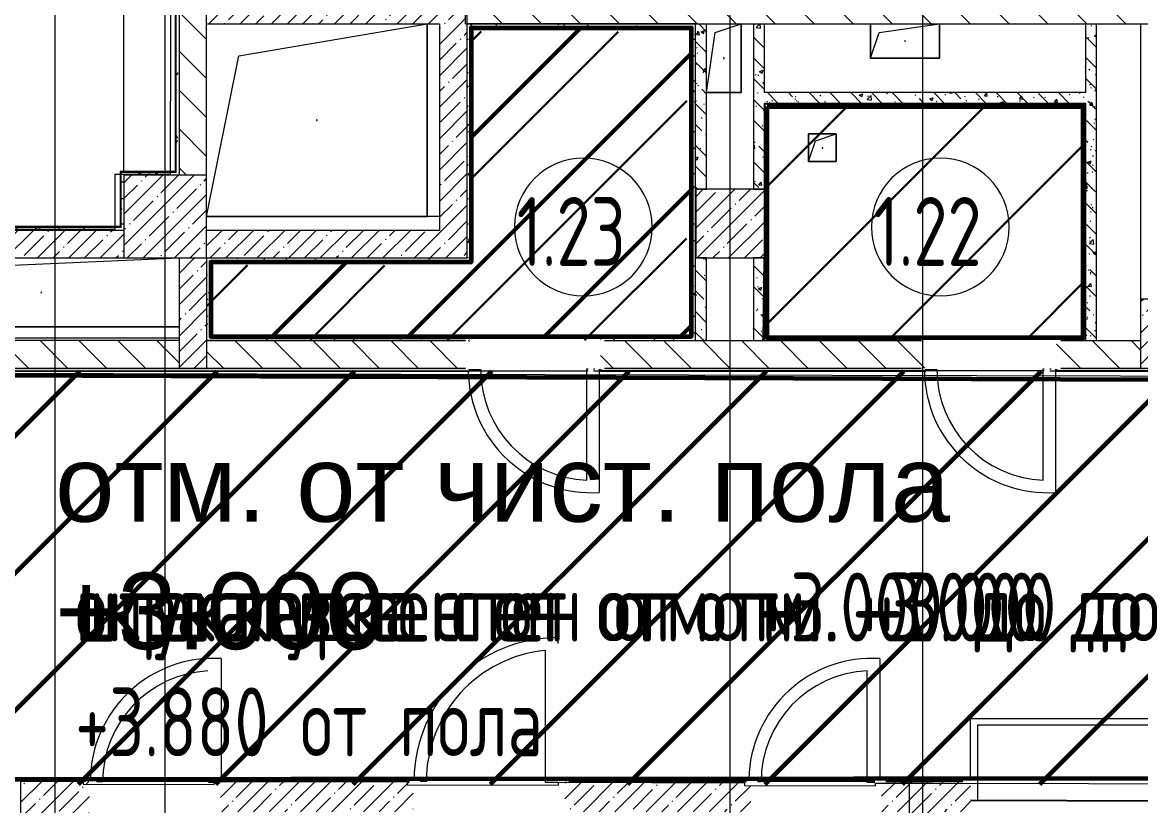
# Model space of a CAD drawing. Header units: millimetres. Extents: x -213911 to 415037, y -3642 to 107391.
# Drawn here: x 65487 to 73605, y 7588 to 13274 of the extents above; entities that cross this region are included whole.
import ezdxf

# ---------------------------------------------------------------- set-up
doc = ezdxf.new("R2010")
doc.units = ezdxf.units.MM
for name, color, linetype, lineweight in [('2)CF1', 5, 'Continuous', 30), ('7.20) Демонтаж монтаж', 5, 'Continuous', 60), ('7.3) Альбес', 5, 'Continuous', 50), ('7.5) Окраска потолка с инж комм.', 140, 'Continuous', 60), ('7.5.1) Окраска опуска черная', 140, 'Continuous', 60), ('7.5.1) Окраска опуска черная текст 1', 7, 'Continuous', 60), ('7.5.1) Окраска опуска черная текст 2', 7, 'Continuous', 60), ('7.5.1) Окраска опуска черная текст 3', 7, 'Continuous', 60), ('7.5.2) Окраска опуска белая', 220, 'Continuous', 60), ('7.5.3) Окраска опуска зеленая ММП', 3, 'Continuous', 60), ('A-AREA-BNDY', 7, 'Continuous', 5), ('A-AREA-IDEN', 7, 'Continuous', 9), ('A-FLOR', 7, 'Continuous', 9), ('A-GENM', 7, 'Continuous', 9), ('A-WALL', 7, 'Continuous', 5), ('I-WALL', 7, 'Continuous', 5), ('S-COLS', 7, 'Continuous', 9), ('S-COLS-1', 7, 'Continuous', 5), ('Оси', 7, 'Continuous', 9)]:
    doc.layers.add(name, color=color, linetype=linetype, lineweight=lineweight)
doc.layers.add('A-WALL-1', color=9, linetype='Continuous', lineweight=5, true_color=0x808080)
doc.layers.add('A-WALL-FNSH-1', color=9, linetype='Continuous', lineweight=5, true_color=0x808080)
doc.styles.get("Standard").update_dxf_attribs({"font": 'arial.ttf'})
doc.styles.add('СПДС', font='ГОСТ тип А.ttf', dxfattribs={"width": 0.9})
pattern_1 = [(45, (64.7, -136.06), (-114.04925, 114.04925), []), (45, (178.75, -136.06), (-114.04925, 114.04925), [201.612, -40.322, 6.706, -33.617])]
pattern_2 = [(135, (64.7, -136.06), (-150.8683, -150.8683), [213.36, -35.56, 7.112, -35.56]), (135, (64.7, 14.71), (-150.8683, -150.8683), []), (50, (64.7, -136.06), (255.05767, -22.3145), [26.67, -293.37]), (355, (64.7, -136.06), (-49.3404, 267.4791), [21.336, -234.696]), (100.451, (85.96, -137.92), (205.7195, 245.1636), [22.666, -249.326]), (46.184, (64.7, -64.94), (379.511, -58.86), [40.005, -440.055]), (96.636, (96.33, -69.85), (332.3634, 346.399), [33.999, -373.989]), (351.184, (64.7, -64.94), (332.3669, 346.3953), [32.004, -352.044]), (21, (100.26, -82.72), (212.2602, -143.1711), [26.67, -293.37]), (326, (100.26, -82.72), (86.5224, 257.8632), [21.336, -234.696]), (71.451, (117.95, -94.65), (298.78395, 114.6901), [22.666, -249.326]), (37.5, (64.7, -136.06), (4.32385, 118.37751), [6.706, -225.146, 6.706, -231.546, -235.585]), (37.5, (64.7, -136.06), (4.32385, 118.37751), [-470.103, 6.706, -228.879]), (7.5, (64.7, -136.06), (93.54758, 140.2533), [6.706, -129.134, 6.706, -219.812, -89.789]), (7.5, (64.7, -136.06), (93.54758, 140.2533), [-362.356, 6.706, -83.083]), (327.5, (-14.6, -136.06), (189.82734, -8.02019), [6.706, -82.194, 6.706, -270.662, -368.046]), (327.5, (-14.6, -136.06), (189.82734, -8.02019), [-366.268, 6.706, -361.34]), (317.5, (-50.16, -136.06), (207.38114, 35.59764), [6.706, -108.864, 6.706, -177.495, -261.366]), (317.5, (-50.16, -136.06), (207.38114, 35.59764), [-299.771, 6.706, -254.66])]
pattern_3 = [(135, (64.7, -136.06), (-141.42136, -141.42136), [])]
pattern_4 = [(0, (64.7, -136.06), (243.84, 60.96), [20.117, -162.763, 20.117, -162.763, -975.36]), (0, (64.7, -136.06), (243.84, 60.96), [-365.76, 20.117, -345.643, 20.117, -162.763, -426.72]), (0, (64.7, -136.06), (243.84, 60.96), [-914.4, 20.117, -101.803, 20.117, -284.683]), (120, (156.14, -105.58), (-174.71291, 180.691634), [20.117, -162.763, 20.117, -162.763, -975.36]), (120, (156.14, -105.58), (-174.71291, 180.691634), [-365.76, 20.117, -345.643, 20.117, -162.763, -426.72]), (120, (156.14, -105.58), (-174.71291, 180.691634), [-914.4, 20.117, -101.803, 20.117, -284.683]), (240, (186.62, 16.34), (-69.12709, -241.651634), [20.117, -162.763, 20.117, -162.763, -975.36]), (240, (186.62, 16.34), (-69.12709, -241.651634), [-365.76, 20.117, -345.643, 20.117, -162.763, -426.72]), (240, (186.62, 16.34), (-69.12709, -241.651634), [-914.4, 20.117, -101.803, 20.117, -284.683])]
pattern_5 = [(45, (38804.7, 11553.94), (-498.404, 498.404), [])]

# ---------------------------------------------------------------- blocks, each defined once
blk = doc.blocks.new('BSC_Колонна _Прямоугольная - 500х500-V15-Объем проектирования 1 этажа')
at = {"layer": 'S-COLS-1'}
h = blk.add_hatch(dxfattribs=at)
h.set_pattern_fill('FP_19', color=256, style=0, pattern_type=2)
h.set_pattern_definition([(45, (-65660, -7650), (-114.04925, 114.04925), []), (45, (-65545.95, -7650), (-114.04925, 114.04925), [201.613, -40.323, 6.706, -33.617])])
h.paths.add_polyline_path([(35.2, -250), (250, -250), (250, 22), (220, 22), (220, 30), (250, 30), (250, 250), (-250, 250), (-250, -250), (-10, -250)])
for p, q in [((220, 250), (-250, 250)), ((-250, 250), (-250, -250)), ((250, -250), (250, 22)), ((-250, -250), (250, -250))]:
    blk.add_line(p, q, dxfattribs=at)
blk = doc.blocks.new('BSC_Колонна _Прямоугольная - 600х600-23205240-Объем проектирования 1 этажа')
at = {"layer": 'S-COLS-1'}
h = blk.add_hatch(dxfattribs=at)
h.set_pattern_fill('FP_20', color=256, style=0, pattern_type=2)
h.set_pattern_definition([(45, (-66460, -12000), (-114.04925, 114.04925), []), (45, (-66345.95, -12000), (-114.04925, 114.04925), [201.613, -40.323, 6.706, -33.617])])
h.paths.add_polyline_path([(300, -300), (300, 300), (-300, 300), (-300, -300), (266.8, -300)])
for p, q in [((300, 300), (-300, 300)), ((-300, 300), (-300, -300)), ((300, -300), (300, 300)), ((-300, -300), (300, -300))]:
    blk.add_line(p, q, dxfattribs=at)
blk = doc.blocks.new('BSC_Колонна _Прямоугольная - 500х500-V56-Объем проектирования 1 этажа')
at = {"layer": 'S-COLS-1'}
h = blk.add_hatch(dxfattribs=at)
h.set_pattern_fill('FP_83', color=256, style=0, pattern_type=2)
h.set_pattern_definition([(45, (-73790, -11150), (-114.04925, 114.04925), []), (45, (-73675.95, -11150), (-114.04925, 114.04925), [201.613, -40.323, 6.706, -33.617])])
h.paths.add_polyline_path([(250, -250), (250, 250), (-250, 250), (-250, -250), (157.5, -250)])
for p, q in [((250, 250), (-250, 250)), ((-250, 250), (-250, -250)), ((250, -250), (250, 250)), ((-250, -250), (250, -250))]:
    blk.add_line(p, q, dxfattribs=at)
blk = doc.blocks.new('GM_Отверстие прямоугольное _в плите_ - Отверстие-V120-Объем проектирования 1 этажа')
at = {"layer": 'A-GENM'}
for p, q in [((-250, -125), (-250, 125)), ((-250, 125), (-250, -125)), ((-187.5, 62.5), (250, 125)), ((250, 125), (250, -125)), ((250, -125), (250, 125)), ((-250, -125), (-187.5, 62.5)), ((250, -125), (-250, -125)), ((-250, -125), (250, -125))]:
    blk.add_line(p, q, dxfattribs=at)
for start, end in [(360, 180), (180, 360)]:
    blk.add_arc((0, 0), 2.5, start, end, dxfattribs=at)
blk = doc.blocks.new('GM_Отверстие прямоугольное _в плите_ - Отверстие-V116-Объем проектирования 1 этажа')
at = {"layer": 'A-GENM'}
for p, q in [((-100, -100), (-100, 100)), ((-100, 100), (100, 100)), ((100, 100), (-100, 100)), ((-100, 100), (-100, -100)), ((-50, 50), (100, 100)), ((100, 100), (100, -100)), ((100, -100), (100, 100)), ((-100, -100), (-50, 50)), ((100, -100), (-100, -100)), ((-100, -100), (100, -100))]:
    blk.add_line(p, q, dxfattribs=at)
for start, end in [(360, 180), (180, 360)]:
    blk.add_arc((0, 0), 2.5, start, end, dxfattribs=at)
blk = doc.blocks.new('GM_Отверстие прямоугольное _в плите_ - Отверстие-V121-Объем проектирования 1 этажа')
at = {"layer": 'A-GENM'}
for p, q in [((-62.5, 187.5), (125, 250)), ((125, 250), (125, -250)), ((125, -250), (125, 250)), ((-125, -250), (-62.5, 187.5)), ((125, -250), (-125, -250)), ((-125, -250), (125, -250))]:
    blk.add_line(p, q, dxfattribs=at)
for start, end in [(360, 180), (180, 360)]:
    blk.add_arc((0, 0), 2.5, start, end, dxfattribs=at)
blk = doc.blocks.new('GM_Отверстие прямоугольное _в плите_ - Отверстие-21957768-Объем проектирования 1 этажа')
at = {"layer": 'A-GENM'}
for p, q in [((-1000, -250), (-1000, 250)), ((-1000, 250), (-1000, -250)), ((-916.7, 166.7), (1000, 250)), ((-1000, -250), (-916.7, 166.7)), ((1000, -250), (-1000, -250)), ((-1000, -250), (1000, -250))]:
    blk.add_line(p, q, dxfattribs=at)
for start, end in [(360, 180), (180, 360)]:
    blk.add_arc((0, 0), 2.5, start, end, dxfattribs=at)
blk = doc.blocks.new('GM_Отверстие прямоугольное _в плите_ - Отверстие-21957881-Объем проектирования 1 этажа')
at = {"layer": 'A-GENM'}
for p, q in [((-566.7, 466.7), (800, 700)), ((800, 700), (800, -700)), ((800, -700), (800, 700)), ((-800, -700), (-566.7, 466.7)), ((800, -700), (-800, -700)), ((-800, -700), (800, -700))]:
    blk.add_line(p, q, dxfattribs=at)
for start, end in [(360, 180), (180, 360)]:
    blk.add_arc((0, 0), 2.5, start, end, dxfattribs=at)
blk = doc.blocks.new('Марка_Помещения - Номер-25198446-Объем проектирования 1 этажа')
at = {"layer": 'A-AREA-IDEN'}
for start, end in [(360, 180), (180, 360)]:
    blk.add_arc((0, 0), 2.5, start, end, dxfattribs=at)

msp = doc.modelspace()

# ---------------------------------------------------------------- hatches: boundary and pattern name
at = {"layer": '2)CF1'}
h = msp.add_hatch(dxfattribs=at)
h.set_pattern_fill('ANSI31', color=256, scale=222)
h.set_pattern_definition([(45, (66824.7, 13207.1), (-498.4, 498.4), [])])
h.paths.add_polyline_path([(70311, 13203.5), (68745.7, 13207.1), (68745.7, 11532.9), (68709.2, 11532.9), (68709.2, 11507.2), (66855.7, 11511.6), (66855.7, 10994.9), (68733.5, 10994.9), (68733.5, 10983.9), (66844.7, 10983.9), (66844.7, 11511.6), (66824.7, 11511.6), (66824.7, 10973.6), (68703.5, 10969.2), (68703.5, 10971.9), (68773.5, 10971.9), (68773.5, 10969.1), (69643.5, 10967), (69643.5, 10971.9), (69713.5, 10971.9), (69713.5, 10966.9), (70305.7, 10965.5), (70305.8, 10983.9), (69683.5, 10983.9), (69683.5, 10994.9), (70305.8, 10994.9)])
h = msp.add_hatch(dxfattribs=at)
h.set_pattern_fill('ANSI31', color=256, scale=222)
h.paths.add_polyline_path([(73184.7, 10994.9), (70894.7, 10994.9), (70894.7, 12652.9), (73184.7, 12652.9)])
h = msp.add_hatch(dxfattribs=at)
h.set_pattern_fill('ANSI31', color=256, scale=222)
h.set_pattern_definition(pattern_5)
h.paths.add_polyline_path([(75478.4, 7743.3), (42465.7, 7743.3), (42465.7, 10742.9), (75478.4, 10742.9)])
at = {"layer": '7.20) Демонтаж монтаж', "lineweight": 25}
h = msp.add_hatch(dxfattribs=at)
h.set_pattern_fill('ANSI31', color=256, scale=222)
h.paths.add_polyline_path([(70894.7, 12663.9), (73184.7, 12663.9), (73184.7, 10983.9), (70894.7, 10983.9)])
at = {"layer": '7.3) Альбес'}
h = msp.add_hatch(dxfattribs=at)
h.set_pattern_fill('ANSI31', color=256, scale=220)
h.paths.add_polyline_path([(70343.5, 10994.9), (70343.5, 13232.9), (68745.7, 13232.9), (68745.7, 11532.9), (66855.7, 11532.9), (66855.7, 10994.9)])
at = {"layer": '7.5) Окраска потолка с инж комм.'}
h = msp.add_hatch(dxfattribs=at)
h.set_pattern_fill('ANSI31', color=256, scale=222)
h.set_pattern_definition(pattern_5)
h.paths.add_polyline_path([(75478.4, 7743.3), (42465.7, 7743.3), (42465.7, 10742.9), (75478.4, 10742.9)])
at = {"layer": 'I-WALL'}
h = msp.add_hatch(dxfattribs=at)
h.set_pattern_fill('FP_191', color=256, style=0, pattern_type=2)
h.set_pattern_definition(pattern_4)
h.paths.add_polyline_path([(66624.7, 12163.9), (66624.6, 13558.9), (66616.7, 13558.9), (66616.7, 13563.9), (66604.7, 13563.9), (66604.7, 12163.9)])
h.paths.add_polyline_path([(66616.7, 14713.9), (66616.7, 14718.9), (66624.7, 14718.9), (66624.7, 15393.9), (66604.7, 15393.7), (66604.7, 14713.9)])
h = msp.add_hatch(dxfattribs=at)
h.set_pattern_fill('FP_23', color=256, style=0, pattern_type=2)
h.set_pattern_definition(pattern_3)
h.paths.add_polyline_path([(66624.7, 12163.9), (66824.7, 12163.9), (66824.7, 13463.9), (66624.7, 13463.9), (66624.7, 12183.9)])
h = msp.add_hatch(dxfattribs=at)
h.set_pattern_fill('FP_1', color=256, style=0, pattern_type=2)
h.set_pattern_definition(pattern_1)
h.paths.add_polyline_path([(68514.7, 13263.9), (68704.7, 13263.9), (68704.7, 13463.9), (66824.7, 13463.9), (66824.7, 13263.9), (68424.7, 13263.9)])
h = msp.add_hatch(dxfattribs=at)
h.set_pattern_fill('FP_23', color=256, style=0, pattern_type=2)
h.set_pattern_definition(pattern_3)
h.paths.add_polyline_path([(77344.5, 13263.9), (84764.7, 13263.9), (84764.7, 13463.9), (68714.7, 13463.9), (68714.7, 13263.9), (77286.3, 13263.9)])
h = msp.add_hatch(dxfattribs=at)
h.set_pattern_fill('FP_1', color=256, style=0, pattern_type=2)
h.set_pattern_definition(pattern_1)
h.paths.add_polyline_path([(68714.7, 11563.9), (68714.7, 13263.9), (68514.7, 13263.9), (68514.7, 11563.9), (68689.5, 11563.9)])
h = msp.add_hatch(dxfattribs=at)
h.set_pattern_fill('FP_191', color=256, style=0, pattern_type=2)
h.set_pattern_definition(pattern_4)
h.paths.add_polyline_path([(68714.7, 13243.9), (70354.5, 13243.9), (70354.2, 13263.9), (68714.7, 13263.9)])
h = msp.add_hatch(dxfattribs=at)
h.set_pattern_fill('FP_191', color=256, style=0, pattern_type=2)
h.set_pattern_definition(pattern_4)
h.paths.add_polyline_path([(68734.7, 11543.9), (68734.7, 13243.9), (68714.7, 13243.9), (68714.7, 11543.9), (68733.5, 11543.9)])
h = msp.add_hatch(dxfattribs=at)
h.set_pattern_fill('FP_191', color=256, style=0, pattern_type=2)
h.set_pattern_definition(pattern_4)
h.paths.add_polyline_path([(70354.5, 10983.9), (70374.5, 10983.9), (70374.5, 13263.9), (70354.5, 13263.9), (70354.5, 10984.3)])
h = msp.add_hatch(dxfattribs=at)
h.set_pattern_fill('FP_41', color=256, style=0, pattern_type=2)
h.set_pattern_definition(pattern_2)
h.paths.add_polyline_path([(70374.5, 10963.9), (70454.5, 10963.9), (70454.5, 11563.9), (70374.7, 11563.9), (70374.7, 12063.9), (70454.5, 12063.9), (70454.5, 13263.9), (70374.5, 13263.9), (70374.5, 10983.9)])
h = msp.add_hatch(dxfattribs=at)
h.set_pattern_fill('FP_41', color=256, style=0, pattern_type=2)
h.set_pattern_definition(pattern_2)
h.paths.add_polyline_path([(70874.7, 10963.9), (70874.7, 11563.9), (70794.7, 11563.9), (70794.7, 10963.9)])
h.paths.add_polyline_path([(70794.7, 12063.9), (70874.7, 12063.9), (70874.7, 13263.9), (70794.7, 13263.9), (70794.7, 12576.4)])
h = msp.add_hatch(dxfattribs=at)
h.set_pattern_fill('FP_41', color=256, style=0, pattern_type=2)
h.set_pattern_definition(pattern_2)
h.paths.add_polyline_path([(73284.7, 10963.9), (73284.7, 13263.9), (73204.7, 13263.9), (73204.7, 10963.9)])
h = msp.add_hatch(dxfattribs=at)
h.set_pattern_fill('FP_41', color=256, style=0, pattern_type=2)
h.set_pattern_definition(pattern_2)
h.paths.add_polyline_path([(73204.7, 12683.9), (73204.7, 12763.9), (70874.7, 12763.9), (70874.7, 12683.9), (73187, 12683.9)])
h = msp.add_hatch(dxfattribs=at)
h.set_pattern_fill('FP_191', color=256, style=0, pattern_type=2)
h.set_pattern_definition(pattern_4)
h.paths.add_polyline_path([(70894.7, 10983.9), (70894.7, 12683.9), (70874.7, 12683.9), (70874.7, 10983.9)])
h = msp.add_hatch(dxfattribs=at)
h.set_pattern_fill('FP_191', color=256, style=0, pattern_type=2)
h.set_pattern_definition(pattern_4)
h.paths.add_polyline_path([(73184.8, 12663.9), (73204.7, 12663.9), (73204.7, 12683.9), (70894.7, 12683.9), (70894.8, 12663.9), (73184.7, 12663.9)])
h = msp.add_hatch(dxfattribs=at)
h.set_pattern_fill('FP_191', color=256, style=0, pattern_type=2)
h.set_pattern_definition(pattern_4)
h.paths.add_polyline_path([(73204.7, 10963.9), (73204.7, 12663.9), (73184.7, 12663.9), (73184.7, 10963.9)])
h = msp.add_hatch(dxfattribs=at)
h.set_pattern_fill('FP_191', color=256, style=0, pattern_type=2)
h.set_pattern_definition(pattern_4)
h.paths.add_polyline_path([(66224.7, 12163.9), (66604.7, 12163.9), (66604.6, 12183.9), (66204.7, 12183.9), (66204.7, 12163.9)])
h = msp.add_hatch(dxfattribs=at)
h.set_pattern_fill('FP_191', color=256, style=0, pattern_type=2)
h.set_pattern_definition(pattern_4)
h.paths.add_polyline_path([(66224.7, 11763.9), (66224.7, 12163.9), (66204.7, 12163.9), (66204.7, 11763.9)])
h = msp.add_hatch(dxfattribs=at)
h.set_pattern_fill('FP_191', color=256, style=0, pattern_type=2)
h.set_pattern_definition(pattern_4)
h.paths.add_polyline_path([(66204.7, 11763.9), (66204.7, 11783.9), (60824.7, 11783.9), (60824.7, 11763.9), (66071, 11763.9)])
h = msp.add_hatch(dxfattribs=at)
h.set_pattern_fill('FP_1', color=256, style=0, pattern_type=2)
h.set_pattern_definition(pattern_1)
h.paths.add_polyline_path([(61424.7, 11563.9), (66224.7, 11563.9), (66224.7, 11763.9), (60824.7, 11763.9), (60824.7, 11563.9), (61318.3, 11563.9)])
h = msp.add_hatch(dxfattribs=at)
h.set_pattern_fill('FP_1', color=256, style=0, pattern_type=2)
h.set_pattern_definition(pattern_1)
h.paths.add_polyline_path([(67699.7, 11563.9), (68514.7, 11563.9), (68514.7, 11763.9), (66824.7, 11763.9), (66824.7, 11563.9), (66858.3, 11563.9)])
h = msp.add_hatch(dxfattribs=at)
h.set_pattern_fill('FP_1', color=256, style=0, pattern_type=2)
h.set_pattern_definition(pattern_1)
h.paths.add_polyline_path([(66624.7, 10763.9), (66824.7, 10763.9), (66824.7, 11563.9), (66624.7, 11563.9), (66624.7, 10963.9)])
h = msp.add_hatch(dxfattribs=at)
h.set_pattern_fill('FP_191', color=256, style=0, pattern_type=2)
h.set_pattern_definition(pattern_4)
h.paths.add_polyline_path([(66824.7, 10963.9), (66844.7, 10963.9), (66844.7, 11563.9), (66824.7, 11563.9), (66824.7, 10983.9)])
h = msp.add_hatch(dxfattribs=at)
h.set_pattern_fill('FP_191', color=256, style=0, pattern_type=2)
h.set_pattern_definition(pattern_4)
h.paths.add_polyline_path([(68714.7, 11543.9), (68714.7, 11563.9), (66844.7, 11563.9), (66844.7, 11543.9), (68701.2, 11543.9)])
h = msp.add_hatch(dxfattribs=at)
h.set_pattern_fill('FP_23', color=256, style=0, pattern_type=2)
h.set_pattern_definition(pattern_3)
h.paths.add_polyline_path([(73024.5, 10763.9), (73604.7, 10763.9), (73604.7, 10963.9), (72994.5, 10963.9), (72994.5, 10763.9)])
h.paths.add_polyline_path([(69683.5, 10763.9), (72044.5, 10763.9), (72044.5, 10963.9), (69683.5, 10963.9)])
h.paths.add_polyline_path([(66824.7, 10763.9), (68733.5, 10763.9), (68733.5, 10963.9), (66824.7, 10963.9)])
h.paths.add_polyline_path([(65759.9, 10763.9), (66624.7, 10763.9), (66624.7, 10963.9), (62224.7, 10963.9), (62224.7, 10763.9), (63696.9, 10763.9)])
h = msp.add_hatch(dxfattribs=at)
h.set_pattern_fill('FP_191', color=256, style=0, pattern_type=2)
h.set_pattern_definition(pattern_4)
h.paths.add_polyline_path([(70354.5, 10963.9), (70374.5, 10963.9), (70374.5, 10983.9), (69683.5, 10983.9), (69683.5, 10971.9), (69713.5, 10971.9), (69713.5, 10963.9), (70343.5, 10963.9)])
h.paths.add_polyline_path([(66925.4, 10963.9), (68703.5, 10964.3), (68703.5, 10971.9), (68733.5, 10971.9), (68733.5, 10983.9), (66844.7, 10983.9), (66844.7, 10963.9)])
h = msp.add_hatch(dxfattribs=at)
h.set_pattern_fill('FP_191', color=256, style=0, pattern_type=2)
h.set_pattern_definition(pattern_4)
h.paths.add_polyline_path([(73184.7, 10963.9), (73184.6, 10983.9), (72994.5, 10983.9), (72994.5, 10971.9), (73024.5, 10971.9), (73024.5, 10963.9), (73184.3, 10963.9)])
h.paths.add_polyline_path([(70894.7, 10963.9), (72014.5, 10964.5), (72014.5, 10971.9), (72044.5, 10971.9), (72044.5, 10983.9), (70874.7, 10983.7), (70874.7, 10963.9)])
h = msp.add_hatch(dxfattribs=at)
h.set_pattern_fill('FP_191', color=256, style=0, pattern_type=2)
h.set_pattern_definition(pattern_4)
h.paths.add_polyline_path([(75043.7, 10743.9), (75534.7, 10743.9), (75534.7, 10763.9), (73024.5, 10763.7), (73024.5, 10755.9), (72994.5, 10755.9), (72994.5, 10743.9), (74124.7, 10743.9)])
h.paths.add_polyline_path([(62024.7, 10743.9), (62024.7, 10763.9), (62004.7, 10763.9), (62004.7, 10743.9)])
h.paths.add_polyline_path([(62224.7, 10743.9), (68733.5, 10743.9), (68733.5, 10755.9), (68703.5, 10755.9), (68703.5, 10763.9), (62224.7, 10763.9)])
h.paths.add_polyline_path([(72044.5, 10743.9), (72044.5, 10755.9), (72014.5, 10755.9), (72014.5, 10763.9), (69713.5, 10763.9), (69713.5, 10755.9), (69683.5, 10755.9), (69683.5, 10743.9), (72014.5, 10743.9)])
h = msp.add_hatch(dxfattribs=at)
h.set_pattern_fill('FP_191', color=256, style=0, pattern_type=2)
h.set_pattern_definition(pattern_4)
h.paths.add_polyline_path([(75027.2, 7763.9), (75524.7, 7763.9), (75523.7, 7783.9), (73794.7, 7783.9), (73794.7, 7771.9), (73824.7, 7771.9), (73824.7, 7763.9), (74012.2, 7763.9)])
h.paths.add_polyline_path([(72189.1, 7763.9), (72314.7, 7763.9), (72314.7, 7771.9), (72344.7, 7771.9), (72344.7, 7783.9), (71724.7, 7783.9), (71724.7, 7771.9), (71754.7, 7771.9), (71754.7, 7763.9), (72144.7, 7763.9)])
h.paths.add_polyline_path([(70384.7, 7763.9), (70744.7, 7763.9), (70744.7, 7771.9), (70774.7, 7771.9), (70774.7, 7783.9), (69424.7, 7783.9), (69424.7, 7771.9), (69454.7, 7771.9), (69454.7, 7763.9), (70084.7, 7763.9)])
h.paths.add_polyline_path([(67899.7, 7763.9), (68294.7, 7763.9), (68294.7, 7771.9), (68324.7, 7771.9), (68324.7, 7783.9), (66924.7, 7783.9), (66924.7, 7771.9), (66954.7, 7771.9), (66954.7, 7763.9), (67823, 7763.9)])
h.paths.add_polyline_path([(60674.7, 7763.9), (65944.7, 7763.9), (65944.7, 7771.9), (65974.7, 7771.9), (65974.7, 7783.9), (60674.7, 7783.9)])
h.paths.add_polyline_path([(57507.7, 7763.9), (58174.7, 7763.9), (58174.7, 7783.9), (50774.7, 7783.9), (50774.7, 7763.9), (57244.7, 7763.9)])
h.paths.add_polyline_path([(47974.7, 7763.9), (48274.7, 7763.9), (48274.7, 7783.9), (41904.7, 7783.9), (41904.7, 7763.9), (47474.7, 7763.9)])
h.paths.add_polyline_path([(39104.7, 7763.9), (39404.7, 7763.9), (39404.7, 7783.9), (38825.7, 7783.9), (38824.7, 7763.9), (38940.1, 7763.9)])
h = msp.add_hatch(dxfattribs=at)
h.set_pattern_fill('FP_1', color=256, style=0, pattern_type=2)
h.set_pattern_definition(pattern_1)
h.paths.add_polyline_path([(71754.7, 7543.9), (71924.7, 7543.9), (71924.7, 7763.9), (71724.7, 7763.9), (71724.7, 7543.9)])
h.paths.add_polyline_path([(70384.7, 7543.9), (70774.7, 7543.9), (70774.7, 7763.9), (69424.7, 7763.9), (69424.7, 7543.9), (70084.7, 7543.9)])
h.paths.add_polyline_path([(68294.7, 7543.9), (68324.7, 7543.9), (68324.7, 7763.9), (66924.7, 7763.9), (66924.7, 7543.9), (68175, 7543.9)])
h = msp.add_hatch(dxfattribs=at)
h.set_pattern_fill('FP_1', color=256, style=0, pattern_type=2)
h.set_pattern_definition(pattern_1)
h.paths.add_polyline_path([(71924.7, -236.1), (72144.7, -236.1), (72144.7, 7763.9), (71924.7, 7763.9), (71924.7, -199.3)])
h = msp.add_hatch(dxfattribs=at)
h.set_pattern_fill('FP_1', color=256, style=0, pattern_type=2)
h.set_pattern_definition(pattern_1)
h.paths.add_polyline_path([(73794.7, 7543.9), (75764.7, 7543.9), (75764.7, 7763.9), (73769.7, 7763.9), (73769.7, 7543.9)])
h.paths.add_polyline_path([(72344.7, 7543.9), (72369.7, 7543.9), (72369.7, 7763.9), (72144.7, 7763.9), (72144.7, 7543.9), (72314.7, 7543.9)])
at = {"layer": 'S-COLS-1'}
h = msp.add_hatch(dxfattribs=at)
h.set_pattern_fill('FP_1', color=256, style=0, pattern_type=2)
h.set_pattern_definition(pattern_1)
h.paths.add_polyline_path([(70454.5, 11563.9), (70874.7, 11563.9), (70874.7, 12063.9), (70374.7, 12063.9), (70374.7, 11563.9)])

# ---------------------------------------------------------------- linework, layer by layer
for points in [[(73204.7, 10963.9), (73204.7, 12683.9), (70874.7, 12683.9), (70874.7, 12063.9)], [(70867.9, 10964.1), (70874.7, 11563.9)], [(72369.7, 7627.2), (73769.7, 7623.9)]]:
    msp.add_lwpolyline(points)
at = {"layer": '2)CF1'}
msp.add_lwpolyline([(73184.7, 10994.9), (70894.7, 10994.9), (70894.7, 12652.9), (73184.7, 12652.9)], close=True, dxfattribs=at)
at = {"layer": '7.3) Альбес'}
msp.add_lwpolyline([(70343.5, 10994.9), (70343.5, 13232.9), (68745.7, 13232.9), (68745.7, 11532.9), (66855.7, 11532.9), (66855.7, 10994.9)], close=True, dxfattribs=at)
at = {"layer": '7.5) Окраска потолка с инж комм.'}
msp.add_lwpolyline([(51717.2, 11530.5), (51715.4, 10763.9), (75604.7, 10673.9), (75604.7, 7784.9), (38854.7, 7763.9), (38785.8, 10093.9)], dxfattribs=at)
at = {"layer": '7.5.1) Окраска опуска черная'}
msp.add_lwpolyline([(51717.2, 11530.5), (51715.4, 10763.9), (75604.7, 10673.9), (75604.7, 7784.9), (38854.7, 7763.9), (38785.8, 10093.9)], dxfattribs=at)
at = {"layer": '7.5.2) Окраска опуска белая'}
msp.add_lwpolyline([(70894.7, 12663.9), (73184.7, 12663.9), (73184.7, 10983.9), (70894.7, 10983.9)], close=True, dxfattribs=at)
at = {"layer": '7.5.3) Окраска опуска зеленая ММП'}
msp.add_lwpolyline([(70343.5, 10994.9), (70343.5, 13232.9), (68745.7, 13232.9), (68745.7, 11532.9), (66855.7, 11532.9), (66855.7, 10994.9)], close=True, dxfattribs=at)
at = {"layer": 'A-AREA-BNDY', "flags": 128}
msp.add_lwpolyline([(66715.6, 23170.9), (66718.9, 24594.9), (60796.9, 24608.8), (60782.4, 18428.8), (57622.4, 18436.3), (57606.8, 11785.3), (60160.8, 11779.3), (60161.7, 12186.3), (60817.7, 12184.7), (60816.8, 11784.7), (66160.8, 11772.2), (66161.7, 12172.2), (66561.7, 12171.3), (66569.2, 15365.2), (65719.2, 15367.2), (65736.4, 22673.2), (66186.4, 22672.2), (66187.6, 23172.2)], close=True, dxfattribs=at)
msp.add_lwpolyline([(65299.4, 7767.2), (65929.4, 7765.7), (65929.3, 7744.7), (66879.3, 7742.5), (66879.4, 7763.5), (68279.4, 7760.2), (68279.3, 7739.2), (69379.3, 7736.6), (69379.4, 7757.6), (70729.4, 7754.5), (70729.3, 7733.5), (71679.3, 7731.2), (71679.4, 7752.2), (72099.4, 7751.2), (75478.4, 7743.3), (75481.7, 9152.3), (75542.7, 9162.2), (75546.3, 10701.2), (61965.3, 10733)], dxfattribs=at)
at = {"layer": 'A-FLOR'}
for p, q in [((66224.7, 12191.9), (66224.7, 15385.9)), ((68514.7, 11863.9), (66824.7, 11863.9)), ((64524.7, 10983.9), (66624.7, 10983.9)), ((68733.5, 10971.9), (68733.5, 10983.9)), ((69683.5, 10983.9), (69683.5, 10971.9)), ((72044.5, 10971.9), (72044.5, 10983.9)), ((62004.7, 10743.9), (69593.5, 10743.9)), ((68733.5, 10743.9), (68733.5, 10754.5)), ((68733.5, 10754.5), (68814, 10754.5)), ((69585, 9950.2), (69585, 10759.5)), ((69585, 10759.5), (69593.5, 10759.5)), ((69633.5, 10759.5), (69643.5, 10759.5)), ((69633.5, 10743.9), (69673.3, 10743.9)), ((69675, 10755.9), (69675, 9861.2)), ((69683.5, 10743.9), (69675, 10743.9)), ((69683.5, 10755.9), (69683.5, 10743.9)), ((72904.5, 10743.9), (69683.5, 10743.9)), ((72044.5, 10743.9), (72044.5, 10754.5)), ((72044.5, 10754.5), (72125, 10754.5)), ((72896, 9950.2), (72896, 10759.5)), ((72896, 10759.5), (72904.5, 10759.5)), ((72944.5, 10759.5), (72954.5, 10759.5)), ((72944.5, 10743.9), (72984.3, 10743.9)), ((72986, 10755.9), (72986, 9861.2)), ((75524.7, 10743.9), (72986, 10743.9)), ((72994.5, 10755.9), (72994.5, 10743.9)), ((69374.7, 8807.9), (69374.7, 8763.9)), ((69284.7, 7756.9), (69284.7, 8714.7)), ((66930.7, 8655.2), (66930.7, 7783.9)), ((71710.7, 8655.2), (71710.7, 7771.9)), ((71620.7, 7756.9), (71620.7, 8566.2)), ((72369.6, 8221.4), (73769.6, 8221.4)), ((72369.6, 7771.9), (72369.6, 8221.4)), ((73719.6, 8171.4), (72419.6, 8171.4)), ((72419.6, 8171.4), (72419.6, 7623.9)), ((66834.7, 7783.9), (38825.7, 7783.9)), ((66024.7, 7763.9), (66068.1, 7763.9)), ((66069.7, 7761.9), (66024.7, 7761.9)), ((66874.7, 7763.9), (66069.8, 7763.9)), ((66840.7, 7756.9), (66840.7, 7763.9)), ((66874.7, 7756.9), (66840.7, 7756.9)), ((66874.7, 7783.9), (68324.7, 7783.9)), ((68324.7, 7783.9), (69334.7, 7783.9)), ((68324.7, 7771.9), (68324.7, 7783.9)), ((68419.7, 7762.9), (68374.7, 7762.9)), ((69374.7, 7756.9), (69284.7, 7756.9)), ((69374.7, 7783.9), (70774.7, 7783.9)), ((69424.7, 7783.9), (69424.7, 7771.9)), ((70774.7, 7783.9), (71634.7, 7783.9)), ((70824.7, 7763.9), (70848.1, 7763.9)), ((70849.7, 7761.9), (70824.7, 7761.9)), ((71674.7, 7763.9), (70849.8, 7763.9)), ((71674.7, 7756.9), (71620.7, 7756.9)), ((71674.7, 7783.9), (71724.7, 7783.9)), ((72369.6, 7783.9), (71724.7, 7783.9)), ((72369.7, 7771.9), (72369.7, 7783.9))]:
    msp.add_line(p, q, dxfattribs=at)
for centre, radius, start, end in [((69619, 10754.5), 895, 180.67679, 273.58586), ((69619, 10754.5), 895, 180.67679, 273.58586), ((69619.1, 10754.5), 805, 180, 267.57693), ((69619.1, 10754.5), 805, 180, 267.57693), ((72930, 10754.5), 895, 180.67679, 273.58586), ((72930, 10754.5), 895, 180.67679, 273.58586), ((72930.1, 10754.5), 805, 180, 267.57693), ((72930.1, 10754.5), 805, 180, 267.57693), ((69374.7, 7762.9), 1045, 90, 179.50487), ((69374.7, 7762.9), 1045, 90, 179.50487), ((69374.7, 7763.9), 955, 95.40763, 180.06083), ((69374.7, 7763.9), 955, 95.40763, 180.06083), ((66874.7, 7761.9), 895, 86.41414, 179.35657), ((66874.7, 7761.9), 895, 86.41414, 179.35657), ((71654.7, 7761.9), 895, 86.41414, 178.59966), ((71654.7, 7761.9), 895, 86.41414, 178.59966), ((66874.7, 7761.9), 805, 92.85121, 180), ((66874.7, 7761.9), 805, 92.85121, 180), ((71654.7, 7761.9), 805, 92.42307, 180), ((71654.7, 7761.9), 805, 92.42307, 180)]:
    msp.add_arc(centre, radius, start, end, dxfattribs=at)
at = {"layer": 'A-WALL'}
for p, q in [((66604.7, 12183.9), (66604.7, 13563.9)), ((68734.7, 13232.9), (68734.7, 13243.9)), ((70354.5, 13243.9), (68734.7, 13243.9)), ((68734.7, 13232.9), (68734.7, 13232.9)), ((70894.7, 12663.9), (73184.7, 12663.9)), ((73184.7, 10983.9), (73184.7, 12663.9)), ((66604.7, 12183.9), (66204.7, 12183.9)), ((66204.7, 12163.9), (66204.7, 12163.9)), ((66204.7, 11783.9), (66204.7, 12163.9)), ((70374.7, 11563.9), (70374.7, 12063.9)), ((70374.7, 12063.9), (70454.5, 12063.9)), ((70794.7, 12063.9), (70874.7, 12063.9)), ((66204.7, 11783.9), (60844.7, 11783.9)), ((68714.7, 11543.9), (66844.7, 11543.9)), ((70454.5, 11563.9), (70374.7, 11563.9)), ((70874.7, 11563.9), (70794.7, 11563.9)), ((68733.5, 10983.9), (66844.7, 10983.9)), ((70354.5, 10983.9), (69683.5, 10983.9)), ((70354.5, 10983.9), (70354.5, 10994.9)), ((70354.5, 10983.9), (70354.5, 10983.9)), ((70894.7, 10983.9), (70894.7, 10994.9)), ((72044.5, 10983.9), (70894.7, 10983.9)), ((73173.7, 10983.9), (73184.7, 10983.9)), ((72144.7, 7784.9), (72144.7, 7783.9))]:
    msp.add_line(p, q, dxfattribs=at)
at = {"layer": 'A-WALL-1'}
for p, q in [((66624.7, 13558.9), (66624.7, 12163.9)), ((66824.7, 12163.9), (66824.7, 13463.9)), ((68704.7, 13263.9), (68704.7, 13463.9)), ((68714.7, 13463.9), (68714.7, 11563.9)), ((66824.7, 13263.9), (68514.7, 13263.9)), ((68514.7, 13263.9), (68514.7, 11763.9)), ((68704.7, 13263.9), (73684.7, 13263.9)), ((70374.5, 13263.9), (68714.7, 13263.9)), ((70374.5, 10963.9), (70374.5, 13263.9)), ((70454.5, 12063.9), (70454.5, 13263.9)), ((70794.7, 13263.9), (70794.7, 12063.9)), ((70874.7, 12763.9), (70874.7, 13263.9)), ((73204.7, 13263.9), (73204.7, 12763.9)), ((73284.7, 10963.9), (73284.7, 13263.9)), ((73604.7, 13263.9), (73604.7, 11263.9)), ((73204.7, 12763.9), (70874.7, 12763.9)), ((70874.7, 12683.9), (73204.7, 12683.9)), ((70874.7, 12683.9), (70874.7, 10963.9)), ((70894.7, 12663.9), (70894.7, 12663.9)), ((73204.7, 12683.9), (73204.7, 10963.9)), ((66224.7, 11763.9), (60824.7, 11763.9)), ((68514.7, 11763.9), (66824.7, 11763.9)), ((62224.7, 11563.9), (66224.7, 11563.9)), ((66624.7, 11563.9), (66624.7, 10763.9)), ((66824.7, 11563.9), (68714.7, 11563.9)), ((66824.7, 11563.9), (66824.7, 10763.9)), ((66844.7, 11532.9), (66844.7, 11543.9)), ((70454.5, 10963.9), (70454.5, 11563.9)), ((70794.7, 11563.9), (70794.7, 10963.9)), ((66624.7, 10963.9), (62224.7, 10963.9)), ((68703.5, 10963.9), (66824.7, 10963.9)), ((66824.7, 10963.9), (68703.5, 10963.9)), ((69713.5, 10963.9), (72014.5, 10963.9)), ((69713.5, 10963.9), (70374.5, 10963.9)), ((72994.5, 10983.9), (72994.5, 10971.9)), ((73024.5, 10963.9), (73604.7, 10963.9)), ((62224.7, 10763.9), (68703.5, 10763.9)), ((68733.5, 10754.5), (68733.5, 10755.9)), ((69713.5, 10763.9), (72014.5, 10763.9)), ((72044.5, 10754.5), (72044.5, 10755.9)), ((73024.5, 10763.9), (73604.7, 10763.9)), ((65974.7, 7771.9), (65974.7, 7783.9)), ((66924.7, 7783.9), (66924.7, 7771.9)), ((68294.7, 7763.9), (66954.7, 7763.9)), ((66954.7, 7763.9), (68294.7, 7763.9)), ((70744.7, 7763.9), (69454.7, 7763.9)), ((69454.7, 7763.9), (70744.7, 7763.9)), ((70774.7, 7771.9), (70774.7, 7783.9)), ((71724.7, 7783.9), (71724.7, 7771.9)), ((72314.7, 7763.9), (71754.7, 7763.9)), ((71754.7, 7763.9), (72314.7, 7763.9)), ((71924.7, 7763.9), (71924.7, -16.1)), ((72344.7, 7771.9), (72344.7, 7783.9))]:
    msp.add_line(p, q, dxfattribs=at)
at = {"layer": 'A-WALL-FNSH-1'}
for p, q in [((66596.7, 13588.9), (66596.7, 12191.9)), ((68734.7, 13232.9), (70354.5, 13232.9)), ((68734.7, 13232.9), (68734.7, 11543.9)), ((68745.7, 11532.9), (68745.7, 13243.9)), ((70343.5, 13243.9), (70343.5, 10983.9)), ((70354.5, 10994.9), (70354.5, 13243.9)), ((70894.7, 12663.9), (70894.7, 10994.9)), ((70905.7, 10983.9), (70905.7, 12663.9)), ((73173.7, 12663.9), (73173.7, 10983.9)), ((70894.7, 12652.9), (73184.7, 12652.9)), ((66196.7, 12191.9), (66196.7, 11791.9)), ((66596.7, 12191.9), (66196.7, 12191.9)), ((66204.7, 12163.9), (66204.7, 12183.9)), ((66196.7, 11791.9), (60852.7, 11791.9)), ((66844.7, 11532.9), (66844.7, 10983.9)), ((66855.7, 11532.9), (68745.7, 11532.9)), ((66855.7, 10983.9), (66855.7, 11532.9)), ((68734.7, 11543.9), (68714.7, 11543.9)), ((68733.5, 10994.9), (66844.7, 10994.9)), ((68733.5, 10983.9), (68733.5, 10994.9)), ((70354.5, 10994.9), (69683.5, 10994.9)), ((69683.5, 10994.9), (69683.5, 10983.9)), ((72044.5, 10994.9), (70894.7, 10994.9)), ((72044.5, 10983.9), (72044.5, 10994.9)), ((73184.7, 10994.9), (72994.5, 10994.9)), ((72994.5, 10994.9), (72994.5, 10983.9)), ((72994.5, 10983.9), (73173.7, 10983.9)), ((62003.7, 10742.9), (68733.5, 10742.9)), ((68733.5, 10742.9), (68733.5, 10743.9)), ((69683.5, 10743.9), (69683.5, 10742.9)), ((69683.5, 10742.9), (72044.5, 10742.9)), ((72044.5, 10742.9), (72044.5, 10743.9)), ((72994.5, 10743.9), (72994.5, 10742.9)), ((72994.5, 10742.9), (75524.2, 10742.9)), ((65974.7, 7784.9), (38825.7, 7784.9)), ((65974.7, 7783.9), (65974.7, 7784.9)), ((68324.7, 7784.9), (66924.7, 7784.9)), ((66924.7, 7784.9), (66924.7, 7783.9)), ((68324.7, 7783.9), (68324.7, 7784.9)), ((70774.7, 7784.9), (69424.7, 7784.9)), ((69424.7, 7784.9), (69424.7, 7783.9)), ((70774.7, 7783.9), (70774.7, 7784.9)), ((72369.7, 7784.9), (71724.7, 7784.9)), ((71724.7, 7784.9), (71724.7, 7783.9)), ((71724.7, 7783.9), (72369.7, 7783.9)), ((72369.7, 7783.9), (72369.7, 7784.9))]:
    msp.add_line(p, q, dxfattribs=at)
at = {"layer": 'S-COLS'}
for p, q in [((70454.5, 12063.9), (70374.7, 12063.9)), ((70374.7, 12063.9), (70374.7, 11563.9)), ((70874.7, 12063.9), (70794.7, 12063.9)), ((70374.7, 11563.9), (70454.5, 11563.9)), ((70794.7, 11563.9), (70874.7, 11563.9))]:
    msp.add_line(p, q, dxfattribs=at)
at = {"layer": 'S-COLS-1'}
for p, q in [((70794.7, 12063.9), (70454.5, 12063.9)), ((70874.7, 11563.9), (70874.7, 12063.9)), ((70454.5, 11563.9), (70794.7, 11563.9))]:
    msp.add_line(p, q, dxfattribs=at)
at = {"layer": 'Оси'}
for points in [[(65724.7, -2042.3), (65724.7, 2957.7), (65724.7, 22262), (65724.7, 27262)], [(66997.4, -2042.3), (66997.4, -1322.8), (66524.7, -759.5), (66524.7, 4240.5), (66524.7, 22262), (66524.7, 27262)], [(70624.7, -2042.3), (70624.7, 2957.7), (70624.7, 22262), (70624.7, 27262)], [(72024.7, -2042.3), (72024.7, 2957.7), (72024.7, 22262), (72024.7, 27262)]]:
    msp.add_lwpolyline(points, dxfattribs=at)

# ---------------------------------------------------------------- block references
at = {"layer": 'A-AREA-IDEN', "xscale": 199.9999999999999, "yscale": 199.9999999999999, "zscale": 199.9999999999999}
for p in [(69559.9, 11788.9), (72150.4, 11788.9)]:
    msp.add_blockref('Марка_Помещения - Номер-25198446-Объем проектирования 1 этажа', p, dxfattribs=at)
at = {"layer": 'A-GENM'}
for name, p in [('GM_Отверстие прямоугольное _в плите_ - Отверстие-21957881-Объем проектирования 1 этажа', (67624.7, 12563.9)), ('GM_Отверстие прямоугольное _в плите_ - Отверстие-V121-Объем проектирования 1 этажа', (70579.5, 13013.9)), ('GM_Отверстие прямоугольное _в плите_ - Отверстие-V120-Объем проектирования 1 этажа', (71894.7, 13138.9)), ('GM_Отверстие прямоугольное _в плите_ - Отверстие-V116-Объем проектирования 1 этажа', (71294.7, 12363.9)), ('GM_Отверстие прямоугольное _в плите_ - Отверстие-21957768-Объем проектирования 1 этажа', (65624.7, 11313.9))]:
    msp.add_blockref(name, p, dxfattribs=at)
at = {"layer": 'S-COLS'}
for name, p in [('BSC_Колонна _Прямоугольная - 600х600-23205240-Объем проектирования 1 этажа', (66524.7, 11863.9)), ('BSC_Колонна _Прямоугольная - 500х500-V56-Объем проектирования 1 этажа', (73854.7, 11013.9)), ('BSC_Колонна _Прямоугольная - 500х500-V15-Объем проектирования 1 этажа', (65724.7, 7513.9))]:
    msp.add_blockref(name, p, dxfattribs=at)

# ---------------------------------------------------------------- texts
at = {"layer": '7.3) Альбес', "linetype": 'ByBlock', "ltscale": 0.5, "insert": (65724.7, 10204.1), "char_height": 555, "attachment_point": 1}
msp.add_mtext_dynamic_manual_height_columns('отм. от чист. пола +3.000', width=7611.763, gutter_width=12.5, heights=[0], dxfattribs=at)
at = {"layer": '7.5.1) Окраска опуска черная текст 1', "insert": (65870.4, 9279.4), "char_height": 500, "width": 8141.924, "attachment_point": 1, "style": 'СПДС'}
msp.add_mtext('штукатурка стен от отм. +3.000 до +3.880 от пола', dxfattribs=at)
at = {"layer": '7.5.1) Окраска опуска черная текст 2', "insert": (65870.4, 9279.4), "char_height": 500, "width": 8141.924, "attachment_point": 1, "style": 'СПДС'}
msp.add_mtext('шпаклевка стен от отм. +3.000 до +3.880 от пола', dxfattribs=at)
at = {"layer": '7.5.1) Окраска опуска черная текст 3', "insert": (65870.4, 9279.4), "char_height": 500, "width": 8141.924, "attachment_point": 1, "style": 'СПДС'}
msp.add_mtext('окраска стен от отм. +3.000 до +3.880 от пола', dxfattribs=at)
at = {"layer": 'A-AREA-IDEN', "char_height": 500, "width": 1212.151, "attachment_point": 1, "style": 'СПДС'}
for s, insert in [('1.23', (69076.2, 12006)), ('1.22', (71666.7, 12006))]:
    msp.add_mtext(s, dxfattribs=dict(at, insert=insert))

doc.saveas('drawing.dxf')
